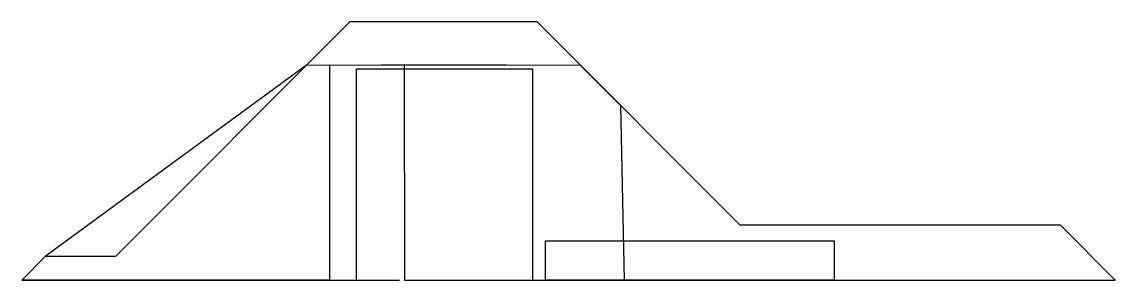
# Model space of a CAD drawing. Header units: millimetres. Extents: x 21 to 91, y -13.5 to 3.
import ezdxf

# ---------------------------------------------------------------- set-up
doc = ezdxf.new("R2010")
doc.units = ezdxf.units.MM
doc.layers.get('0').update_dxf_attribs({"linetype": 'CONTINUOUS'})

msp = doc.modelspace()

# ---------------------------------------------------------------- linework, layer by layer
for p, q in [((42, 2.97), (27.001, -12.031)), ((54, 2.971), (42, 2.97)), ((67.001, -10.028), (54, 2.971)), ((39.23, 0.2), (22.499, -12.032)), ((39.23, 0.2), (56.735, 0.236)), ((40.706, 0.203), (40.707, -13.53)), ((44, 0.236), (52, 0.236)), ((45.475, 0.236), (45.496, -13.53)), ((56.735, 0.236), (59.36, -2.389)), ((42.435, -0.03), (53.685, -0.029)), ((42.436, -13.53), (42.435, -0.03)), ((53.685, -0.029), (53.686, -13.529)), ((59.58, -13.529), (59.36, -2.389)), ((87.5, -10.026), (67.001, -10.028)), ((91, -13.526), (87.5, -10.026)), ((54.535, -11.019), (73.009, -11.018)), ((54.536, -13.527), (54.535, -11.019)), ((73.009, -11.018), (73.009, -13.528)), ((22.499, -12.032), (20.999, -13.532)), ((20.999, -13.532), (22.499, -12.032)), ((27.001, -12.031), (22.499, -12.032)), ((20.999, -13.532), (42.436, -13.53)), ((40.707, -13.53), (20.999, -13.532)), ((26.814, -13.531), (45.186, -13.53)), ((45.496, -13.53), (59.58, -13.529)), ((53.686, -13.529), (73.009, -13.528)), ((73.009, -13.528), (54.536, -13.527)), ((73.009, -13.528), (91, -13.526))]:
    msp.add_line(p, q)

doc.saveas('drawing.dxf')
